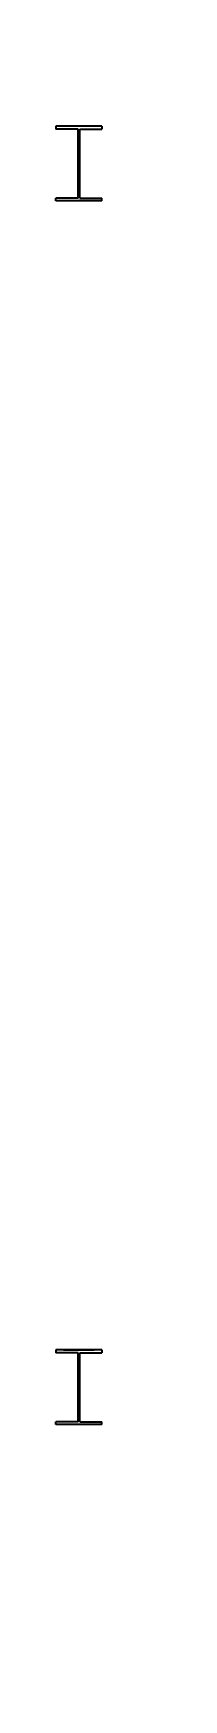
# Model space of a CAD drawing. Extents: x -150 to 68137, y 0 to 1132852.
# Drawn here: x -150 to 537, y 117958 to 128852 of the extents above; entities that cross this region are included whole.
import ezdxf
from ezdxf.enums import TextEntityAlignment as Align

# ---------------------------------------------------------------- set-up
doc = ezdxf.new("R2010")
doc.units = 0

msp = doc.modelspace()

# ---------------------------------------------------------------- linework, layer by layer
at = {"layer": 'C1'}
for p, q in [((150, 128244), (-150, 128244)), ((-150, 128244), (-150, 128226)), ((150, 128244, 3330), (-150, 128244, 3330)), ((-150, 128244, 3330), (-150, 128226, 3330)), ((150, 128244, 6460), (-150, 128244, 6460)), ((-150, 128244, 6460), (-150, 128226, 6460)), ((-5.5, 128226), (-150, 128226)), ((-5.5, 128226, 3330), (-150, 128226, 3330)), ((-5.5, 128226, 6460), (-150, 128226, 6460)), ((-5.5, 127774), (-5.5, 128226)), ((-5.5, 128226), (-5.5, 128226)), ((-5.5, 128226), (-5.5, 128226)), ((-5.5, 128226), (-5.5, 128226)), ((-5.5, 127774, 3330), (-5.5, 128226, 3330)), ((-5.5, 128226, 3330), (-5.5, 128226, 3330)), ((-5.5, 128226, 3330), (-5.5, 128226, 3330)), ((-5.5, 128226, 3330), (-5.5, 128226, 3330)), ((-5.5, 127774, 6460), (-5.5, 128226, 6460)), ((-5.5, 128226, 6460), (-5.5, 128226, 6460)), ((-5.5, 128226, 6460), (-5.5, 128226, 6460)), ((-5.5, 128226, 6460), (-5.5, 128226, 6460)), ((5.5, 127774), (5.5, 128226)), ((5.5, 128226), (5.5, 128226)), ((5.5, 128226), (5.5, 128226)), ((5.5, 128226), (5.5, 128226)), ((5.5, 128226), (150, 128226)), ((5.5, 127774, 3330), (5.5, 128226, 3330)), ((5.5, 128226, 3330), (5.5, 128226, 3330)), ((5.5, 128226, 3330), (5.5, 128226, 3330)), ((5.5, 128226, 3330), (5.5, 128226, 3330)), ((5.5, 128226, 3330), (150, 128226, 3330)), ((5.5, 127774, 6460), (5.5, 128226, 6460)), ((5.5, 128226, 6460), (5.5, 128226, 6460)), ((5.5, 128226, 6460), (5.5, 128226, 6460)), ((5.5, 128226, 6460), (5.5, 128226, 6460)), ((5.5, 128226, 6460), (150, 128226, 6460)), ((150, 128244), (150, 128226)), ((150, 128244, 3330), (150, 128226, 3330)), ((150, 128244, 6460), (150, 128226, 6460)), ((-5.5, 127774), (-150, 127774)), ((-150, 127756), (-150, 127774)), ((-5.5, 127774, 3330), (-150, 127774, 3330)), ((-150, 127756, 3330), (-150, 127774, 3330)), ((-5.5, 127774, 6460), (-150, 127774, 6460)), ((-150, 127756, 6460), (-150, 127774, 6460)), ((150, 127756), (-150, 127756)), ((150, 127756, 3330), (-150, 127756, 3330)), ((150, 127756, 6460), (-150, 127756, 6460)), ((-5.5, 127774), (-5.5, 127774)), ((-5.5, 127774), (-5.5, 127774)), ((-5.5, 127774), (-5.5, 127774)), ((-5.5, 127774, 3330), (-5.5, 127774, 3330)), ((-5.5, 127774, 3330), (-5.5, 127774, 3330)), ((-5.5, 127774, 3330), (-5.5, 127774, 3330)), ((-5.5, 127774, 6460), (-5.5, 127774, 6460)), ((-5.5, 127774, 6460), (-5.5, 127774, 6460)), ((-5.5, 127774, 6460), (-5.5, 127774, 6460)), ((5.5, 127774), (5.5, 127774)), ((5.5, 127774), (5.5, 127774)), ((5.5, 127774), (5.5, 127774)), ((5.5, 127774), (150, 127774)), ((5.5, 127774, 3330), (5.5, 127774, 3330)), ((5.5, 127774, 3330), (5.5, 127774, 3330)), ((5.5, 127774, 3330), (5.5, 127774, 3330)), ((5.5, 127774, 3330), (150, 127774, 3330)), ((5.5, 127774, 6460), (5.5, 127774, 6460)), ((5.5, 127774, 6460), (5.5, 127774, 6460)), ((5.5, 127774, 6460), (5.5, 127774, 6460)), ((5.5, 127774, 6460), (150, 127774, 6460)), ((150, 127756), (150, 127774)), ((150, 127756, 3330), (150, 127774, 3330)), ((150, 127756, 6460), (150, 127774, 6460)), ((150, 120244), (-150, 120244)), ((-150, 120244), (-150, 120226)), ((150, 120244, 3330), (-150, 120244, 3330)), ((-150, 120244, 3330), (-150, 120226, 3330)), ((150, 120244, 6460), (-150, 120244, 6460)), ((-150, 120244, 6460), (-150, 120226, 6460)), ((-5.5, 120226), (-150, 120226)), ((-5.5, 120226, 3330), (-150, 120226, 3330)), ((-5.5, 120226, 6460), (-150, 120226, 6460)), ((-5.5, 119774), (-5.5, 120226)), ((-5.5, 120226), (-5.5, 120226)), ((-5.5, 120226), (-5.5, 120226)), ((-5.5, 120226), (-5.5, 120226)), ((-5.5, 119774, 3330), (-5.5, 120226, 3330)), ((-5.5, 120226, 3330), (-5.5, 120226, 3330)), ((-5.5, 120226, 3330), (-5.5, 120226, 3330)), ((-5.5, 120226, 3330), (-5.5, 120226, 3330)), ((-5.5, 119774, 6460), (-5.5, 120226, 6460)), ((-5.5, 120226, 6460), (-5.5, 120226, 6460)), ((-5.5, 120226, 6460), (-5.5, 120226, 6460)), ((-5.5, 120226, 6460), (-5.5, 120226, 6460)), ((5.5, 119774), (5.5, 120226)), ((5.5, 120226), (5.5, 120226)), ((5.5, 120226), (5.5, 120226)), ((5.5, 120226), (5.5, 120226)), ((5.5, 120226), (150, 120226)), ((5.5, 119774, 3330), (5.5, 120226, 3330)), ((5.5, 120226, 3330), (5.5, 120226, 3330)), ((5.5, 120226, 3330), (5.5, 120226, 3330)), ((5.5, 120226, 3330), (5.5, 120226, 3330)), ((5.5, 120226, 3330), (150, 120226, 3330)), ((5.5, 119774, 6460), (5.5, 120226, 6460)), ((5.5, 120226, 6460), (5.5, 120226, 6460)), ((5.5, 120226, 6460), (5.5, 120226, 6460)), ((5.5, 120226, 6460), (5.5, 120226, 6460)), ((5.5, 120226, 6460), (150, 120226, 6460)), ((150, 120244), (150, 120226)), ((150, 120244, 3330), (150, 120226, 3330)), ((150, 120244, 6460), (150, 120226, 6460)), ((-5.5, 119774), (-150, 119774)), ((-150, 119756), (-150, 119774)), ((-5.5, 119774, 3330), (-150, 119774, 3330)), ((-150, 119756, 3330), (-150, 119774, 3330)), ((-5.5, 119774, 6460), (-150, 119774, 6460)), ((-150, 119756, 6460), (-150, 119774, 6460)), ((150, 119756), (-150, 119756)), ((150, 119756, 3330), (-150, 119756, 3330)), ((150, 119756, 6460), (-150, 119756, 6460)), ((-5.5, 119774), (-5.5, 119774)), ((-5.5, 119774), (-5.5, 119774)), ((-5.5, 119774), (-5.5, 119774)), ((-5.5, 119774, 3330), (-5.5, 119774, 3330)), ((-5.5, 119774, 3330), (-5.5, 119774, 3330)), ((-5.5, 119774, 3330), (-5.5, 119774, 3330)), ((-5.5, 119774, 6460), (-5.5, 119774, 6460)), ((-5.5, 119774, 6460), (-5.5, 119774, 6460)), ((-5.5, 119774, 6460), (-5.5, 119774, 6460)), ((5.5, 119774), (5.5, 119774)), ((5.5, 119774), (5.5, 119774)), ((5.5, 119774), (5.5, 119774)), ((5.5, 119774), (150, 119774)), ((5.5, 119774, 3330), (5.5, 119774, 3330)), ((5.5, 119774, 3330), (5.5, 119774, 3330)), ((5.5, 119774, 3330), (5.5, 119774, 3330)), ((5.5, 119774, 3330), (150, 119774, 3330)), ((5.5, 119774, 6460), (5.5, 119774, 6460)), ((5.5, 119774, 6460), (5.5, 119774, 6460)), ((5.5, 119774, 6460), (5.5, 119774, 6460)), ((5.5, 119774, 6460), (150, 119774, 6460)), ((150, 119756), (150, 119774)), ((150, 119756, 3330), (150, 119774, 3330)), ((150, 119756, 6460), (150, 119774, 6460))]:
    msp.add_line(p, q, dxfattribs=at)
at = {"layer": 'G43', "extrusion": (0, 1, 0)}
for p, q in [((-100, 120244, 3530), (100, 120244, 3530)), ((-100, 120244, 3130), (100, 120244, 3130)), ((-4, 120244, 3517), (-100, 120244, 3517)), ((-100, 120244, 3530), (-100, 120244, 3517)), ((-4, 120244, 3143), (-100, 120244, 3143)), ((-100, 120244, 3130), (-100, 120244, 3143)), ((-100, 120244, 6660), (100, 120244, 6660)), ((-100, 120244, 6260), (100, 120244, 6260)), ((-4, 120244, 6647), (-100, 120244, 6647)), ((-100, 120244, 6660), (-100, 120244, 6647)), ((-4, 120244, 6273), (-100, 120244, 6273)), ((-100, 120244, 6260), (-100, 120244, 6273)), ((-100, 120244, 9790), (100, 120244, 9790)), ((-100, 120244, 9390), (100, 120244, 9390)), ((-4, 120244, 9777), (-100, 120244, 9777)), ((-100, 120244, 9790), (-100, 120244, 9777)), ((-4, 120244, 9403), (-100, 120244, 9403)), ((-100, 120244, 9390), (-100, 120244, 9403)), ((-4, 120244, 3143), (-4, 120244, 3517)), ((-4, 120244, 3517), (-4, 120244, 3517)), ((-4, 120244, 3143), (-4, 120244, 3143)), ((-4, 120244, 3517), (-4, 120244, 3517)), ((-4, 120244, 3143), (-4, 120244, 3143)), ((-4, 120244, 3517), (-4, 120244, 3517)), ((-4, 120244, 3143), (-4, 120244, 3143)), ((-4, 120244, 6273), (-4, 120244, 6647)), ((-4, 120244, 6647), (-4, 120244, 6647)), ((-4, 120244, 6273), (-4, 120244, 6273)), ((-4, 120244, 6647), (-4, 120244, 6647)), ((-4, 120244, 6273), (-4, 120244, 6273)), ((-4, 120244, 6647), (-4, 120244, 6647)), ((-4, 120244, 6273), (-4, 120244, 6273)), ((-4, 120244, 9403), (-4, 120244, 9777)), ((-4, 120244, 9777), (-4, 120244, 9777)), ((-4, 120244, 9403), (-4, 120244, 9403)), ((-4, 120244, 9777), (-4, 120244, 9777)), ((-4, 120244, 9403), (-4, 120244, 9403)), ((-4, 120244, 9777), (-4, 120244, 9777)), ((-4, 120244, 9403), (-4, 120244, 9403)), ((4, 120244, 3143), (4, 120244, 3517)), ((4, 120244, 3143), (4, 120244, 3143)), ((4, 120244, 3517), (4, 120244, 3517)), ((4, 120244, 3143), (4, 120244, 3143)), ((4, 120244, 3517), (4, 120244, 3517)), ((4, 120244, 3143), (4, 120244, 3143)), ((4, 120244, 3517), (4, 120244, 3517)), ((4, 120244, 3517), (100, 120244, 3517)), ((4, 120244, 3143), (100, 120244, 3143)), ((4, 120244, 6273), (4, 120244, 6647)), ((4, 120244, 6273), (4, 120244, 6273)), ((4, 120244, 6647), (4, 120244, 6647)), ((4, 120244, 6273), (4, 120244, 6273)), ((4, 120244, 6647), (4, 120244, 6647)), ((4, 120244, 6273), (4, 120244, 6273)), ((4, 120244, 6647), (4, 120244, 6647)), ((4, 120244, 6647), (100, 120244, 6647)), ((4, 120244, 6273), (100, 120244, 6273)), ((4, 120244, 9403), (4, 120244, 9777)), ((4, 120244, 9403), (4, 120244, 9403)), ((4, 120244, 9777), (4, 120244, 9777)), ((4, 120244, 9403), (4, 120244, 9403)), ((4, 120244, 9777), (4, 120244, 9777)), ((4, 120244, 9403), (4, 120244, 9403)), ((4, 120244, 9777), (4, 120244, 9777)), ((4, 120244, 9777), (100, 120244, 9777)), ((4, 120244, 9403), (100, 120244, 9403)), ((100, 120244, 3530), (100, 120244, 3517)), ((100, 120244, 3130), (100, 120244, 3143)), ((100, 120244, 6660), (100, 120244, 6647)), ((100, 120244, 6260), (100, 120244, 6273)), ((100, 120244, 9790), (100, 120244, 9777)), ((100, 120244, 9390), (100, 120244, 9403))]:
    msp.add_line(p, q, dxfattribs=at)

# ---------------------------------------------------------------- texts
at = {"layer": 'C1', "extrusion": (-1, 0, 0)}
for p in [(-128536.8, 1665, -536.8), (-128536.8, 4895, -536.8), (-128536.8, 8025, -536.8), (-120536.8, 1665, -536.8), (-120536.8, 4895, -536.8), (-120536.8, 8025, -536.8)]:
    msp.add_text('C1', height=400, dxfattribs=at).set_placement(p, align=Align.BOTTOM_CENTER)
at = {"layer": 'G42', "extrusion": (-1, 0, 0)}
for p in [(-118440, 3330, -440), (-118440, 6460, -440)]:
    msp.add_text('G42', height=400, dxfattribs=at).set_placement(p, align=Align.BOTTOM_CENTER)
at = {"layer": 'G43', "extrusion": (-1, 0, 0)}
for p in [(-124440, 3330, -440), (-124440, 6460, -440), (-124440, 9590, -440), (-118440, 9590, -440)]:
    msp.add_text('G43', height=400, dxfattribs=at).set_placement(p, align=Align.BOTTOM_CENTER)

doc.saveas('drawing.dxf')
